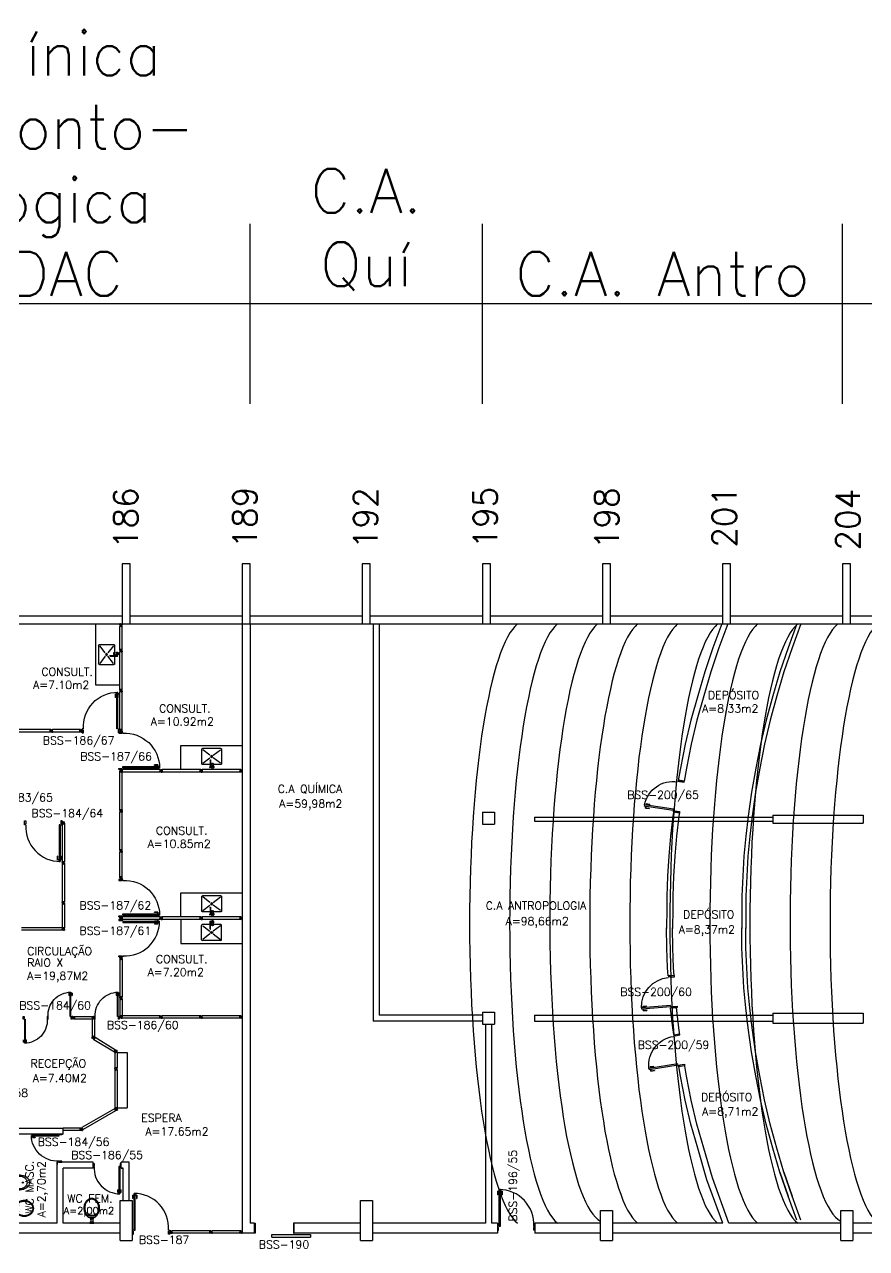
# Model space of a CAD drawing. Extents: x -248 to -11, y 347 to 447.
# Drawn here: x -50.71 to -29.67, y 416.43 to 447.01 of the extents above; entities that cross this region are included whole.
import ezdxf
from ezdxf.enums import TextEntityAlignment as Align

# ---------------------------------------------------------------- set-up
doc = ezdxf.new("R2010")
doc.units = 0
doc.header["$LTSCALE"] = 0.02
doc.header["$MEASUREMENT"] = 0
doc.header["$PDMODE"] = 99
doc.layers.get('0').update_dxf_attribs({"linetype": 'CONTINUOUS'})
doc.layers.get('DEFPOINTS').update_dxf_attribs({"linetype": 'CONTINUOUS'})
for name, color, linetype in [('ALV', 2, 'CONTINUOUS'), ('AREA', 2, 'CONTINUOUS'), ('BANC', 2, 'CONTINUOUS'), ('DIV', 2, 'CONTINUOUS'), ('EQUIP', 1, 'CONTINUOUS'), ('ESQ', 1, 'CONTINUOUS'), ('ESTR', 3, 'CONTINUOUS'), ('LAYOUT-ANF', 1, 'CONTINUOUS'), ('NOPILAR1', 2, 'CONTINUOUS'), ('PORTA', 2, 'CONTINUOUS'), ('TEXTO', 2, 'CONTINUOUS'), ('TEXTO-CENTRO-CUSTO', 2, 'CONTINUOUS'), ('TEXTO-ENDEREÇO', 2, 'CONTINUOUS')]:
    doc.layers.add(name, color=color, linetype=linetype)
doc.styles.add('1', font='romans.shx', dxfattribs={"height": 1.1})
doc.styles.add('NOPILAR', font='simplex.shx', dxfattribs={"height": 0.6})
doc.styles.add('UNB-100', font='simplex.shx', dxfattribs={"height": 0.2})
doc.styles.add('UNB-100-1', font='simplex.shx', dxfattribs={"height": 0.2})
doc.dimstyles.new('1-600', dxfattribs={"dimtxt": 1.1, "dimasz": 2.5, "dimexe": 2, "dimexo": 4, "dimgap": 0.2, "dimtad": 1, "dimdec": 0, "dimzin": 4, "dimdsep": 46, "dimlunit": 6, "dimtxsty": '1', "dimblk1": 'NONE', "dimblk2": 'NONE', "dimsah": 1, "dimcen": 0, "dimclrd": 2, "dimclre": 2, "dimclrt": 2, "dimadec": 0, "dimazin": 0, "dimtfac": 1, "dimtdec": 0, "dimtmove": 2, "dimatfit": 3, "dimldrblk": 'NONE', "dimfxl": 0, "dimtolj": 1, "dimtzin": 0, "dimarcsym": 0})

# ---------------------------------------------------------------- blocks, each defined once
blk = doc.blocks.new('PILAR-SSS')
blk.add_lwpolyline([(0, 0), (0, -1.5), (0.2, -1.5), (0.2, 0)], close=True)
blk = doc.blocks.new('INOXA1-P-SSS')
for p, q in [((0.043, 0.008), (0.043, -0.022)), ((0.062, 0.04), (0.071, 0.04)), ((0.131, 0.048), (0.076, 0.043)), ((0.131, -0.002), (0.076, 0.003)), ((0.12, 0.23), (0.12, 0.047)), ((0.22, 0.25), (0.14, 0.25)), ((0.15, 0.22), (0.287, 0.043)), ((0.5, 0.25), (0.22, 0.25)), ((0.353, 0.043), (0.49, 0.22)), ((0.52, 0.23), (0.52, -0.23)), ((0.22, -0.027), (0.054, -0.027)), ((0.22, -0.037), (0.054, -0.037)), ((0.063, -0.003), (0.063, -0.021)), ((0.12, -0.001), (0.12, -0.027)), ((0.12, -0.037), (0.12, -0.23)), ((0.22, -0.25), (0.14, -0.25)), ((0.15, -0.22), (0.287, -0.043)), ((0.231, -0.027), (0.22, -0.027)), ((0.231, -0.037), (0.22, -0.037)), ((0.5, -0.25), (0.22, -0.25)), ((0.353, -0.043), (0.49, -0.22))]:
    blk.add_line(p, q)
blk.add_lwpolyline([(0.076, 0.003), (0.072, 0.004), (0.069, 0.009), (0.067, 0.015), (0.066, 0.023), (0.067, 0.031), (0.069, 0.037), (0.072, 0.042), (0.076, 0.043)])
blk.add_lwpolyline([(0.131, 0.048), (0.137, 0.046), (0.143, 0.041), (0.147, 0.033), (0.148, 0.023), (0.147, 0.013), (0.143, 0.006), (0.137, 0), (0.131, -0.002), (0.125, 0), (0.119, 0.006), (0.115, 0.013), (0.114, 0.023), (0.115, 0.033), (0.119, 0.041), (0.125, 0.046)], close=True)
for radius in [0.0266, 0.0163]:
    blk.add_circle((0.32, 0), radius)
for centre, radius, start, end in [((0.054, 0.023), 0.0349, 36.1705, 252.2568), ((0.054, 0.023), 0.0189, 62.7367, 235.7375), ((0.073, -0.003), 0.01, 102.8285, 180), ((0.054, 0.023), 0.0349, 285.5373, 323.9987), ((0.14, 0.23), 0.02, 90, 180), ((0.5, 0.23), 0.02, 360, 90), ((0.054, -0.032), 0.0145, 20.161, 339.839), ((0.054, -0.032), 0.005, 90.0037, 269.9963), ((0.14, -0.23), 0.02, 180, 270), ((0.231, -0.032), 0.00738, 222.6559, 137.3441), ((0.231, -0.032), 0.005, 269.9935, 90.0065), ((0.5, -0.23), 0.02, 270, 360)]:
    blk.add_arc(centre, radius, start, end)
blk = doc.blocks.new('DIVMT-SSS')
for p, q in [((-0.03, 0.008), (-0.03, 0.03)), ((-0.006, 0.03), (-0.03, 0.03)), ((-0.03, 0.008), (-0.02, 0.008)), ((-0.02, -0.008), (-0.02, 0.008)), ((-0.006, 0.02), (-0.006, 0.03)), ((0.006, 0.02), (-0.006, 0.02)), ((-0.005, 0), (0.005, 0)), ((0.005, 0), (-0.005, 0)), ((0, 0.005), (0, -0.005)), ((0, -0.005), (0, 0.005)), ((0.006, 0.03), (0.03, 0.03)), ((0.006, 0.02), (0.006, 0.03)), ((0.03, 0.008), (0.02, 0.008)), ((0.02, -0.008), (0.02, 0.008)), ((0.03, 0.008), (0.03, 0.03)), ((-0.03, -0.008), (-0.03, -0.03)), ((-0.03, -0.008), (-0.02, -0.008)), ((-0.03, -0.03), (-0.03, -0.97)), ((-0.03, -0.03), (-0.009, -0.03)), ((0.03, -0.03), (-0.03, -0.03)), ((-0.03, -0.03), (-0.006, -0.03)), ((-0.009, -0.03), (-0.027, -0.03)), ((-0.006, -0.02), (-0.006, -0.03)), ((-0.006, -0.02), (0.006, -0.02)), ((-0.006, -0.02), (-0.006, -0.03)), ((0.006, -0.02), (-0.006, -0.02)), ((0.005, -0.03), (-0.005, -0.03)), ((0.006, -0.02), (0.006, -0.03)), ((0.006, -0.02), (0.006, -0.03)), ((0.03, -0.03), (0.006, -0.03)), ((0.03, -0.008), (0.02, -0.008)), ((0.03, -0.008), (0.03, -0.03)), ((0.03, -0.03), (0.03, -0.97)), ((0.03, -0.97), (-0.03, -0.97)), ((-0.006, -0.98), (-0.006, -0.97)), ((-0.006, -0.98), (0.006, -0.98)), ((0.006, -1.001), (-0.006, -1.001)), ((0.005, -0.97), (-0.005, -0.97)), ((0, -0.994), (0, -1.007)), ((0, -1.02), (0, -1.021)), ((0.006, -0.98), (0.006, -0.97))]:
    blk.add_line(p, q)
blk = doc.blocks.new('PDV2E-SSS')
at = {"layer": 'DIV'}
for p, q in [((0.034, 0.925), (0.034, 0.835)), ((0.034, 0.925), (0.074, 0.925)), ((0.076, 0.05), (0.076, 0.965)), ((0.106, 0.965), (0.076, 0.965)), ((0.106, 0.05), (0.106, 0.965)), ((0.148, 0.925), (0.108, 0.925)), ((0.148, 0.925), (0.148, 0.835)), ((0.044, 0.835), (0.034, 0.835)), ((0.044, 0.915), (0.044, 0.835)), ((0.044, 0.915), (0.074, 0.915)), ((0.138, 0.915), (0.108, 0.915)), ((0.138, 0.915), (0.138, 0.835)), ((0.138, 0.835), (0.148, 0.835)), ((0.031, 0.05), (0.031, -0.05)), ((0.051, 0.05), (0.031, 0.05)), ((0.051, 0.02), (0.051, 0.05)), ((0.051, 0.02), (0.061, 0.02)), ((0.061, -0.05), (0.061, 0.02)), ((0.076, 0.05), (0.106, 0.05)), ((0.95, 0.02), (0.94, 0.02)), ((0.94, -0.05), (0.94, 0.02)), ((0.95, 0.02), (0.95, 0.05)), ((0.95, 0.05), (0.97, 0.05)), ((0.97, 0.05), (0.97, 0.035)), ((0.97, 0.035), (0.97, -0.035)), ((0.031, -0.05), (0.061, -0.05)), ((0.97, -0.05), (0.94, -0.05)), ((0.97, -0.035), (0.97, -0.05))]:
    blk.add_line(p, q, dxfattribs=at)
at = {"layer": 'DIV', "color": 1}
blk.add_arc((0.076, 0.1), 0.865, 356.6786, 90, dxfattribs=at)
blk = doc.blocks.new('MTT-SSS')
for p, q in [((-0.008, 0.03), (-0.03, 0.03)), ((-0.03, 0.03), (-0.03, 0.006)), ((-0.0185, 0.006), (-0.03, 0.006)), ((-0.0185, -0.006), (-0.0185, 0.006)), ((-0.008, 0.03), (-0.008, 0.02)), ((-0.008, 0.02), (0.008, 0.02)), ((-0.0051, 0), (0.0051, 0)), ((0, -0.0051), (0, 0.0051)), ((0.008, 0.03), (0.03, 0.03)), ((0.008, 0.03), (0.008, 0.02)), ((0.0205, -0.006), (0.0205, 0.006)), ((0.0205, 0.006), (0.03, 0.006)), ((0.03, 0.006), (0.03, 0.03)), ((-0.03, -0.03), (-0.03, -0.006)), ((-0.0185, -0.006), (-0.03, -0.006)), ((-0.008, -0.03), (-0.03, -0.03)), ((-0.008, -0.02), (0.008, -0.02)), ((-0.008, -0.03), (-0.008, -0.02)), ((0.008, -0.03), (0.008, -0.02)), ((0.008, -0.03), (0.03, -0.03)), ((0.0205, -0.006), (0.03, -0.006)), ((0.03, -0.006), (0.03, -0.03))]:
    blk.add_line(p, q)
blk = doc.blocks.new('PISOANF-SSS')
for p, q in [((0, 0), (-0.224, -0.6)), ((-0.224, -0.6), (-0.427, -1.2)), ((-0.427, -1.2), (-0.603, -1.8)), ((-0.603, -1.8), (-0.772, -2.4)), ((-0.772, -2.4), (-0.914, -3)), ((-0.914, -3), (-1.032, -3.6)), ((-1.032, -3.6), (-1.14, -4.2)), ((-1.14, -4.2), (-1.223, -4.8)), ((-1.223, -4.8), (-1.28, -5.3)), ((-1.28, -5.3), (-1.324, -5.8)), ((-1.324, -5.8), (-1.355, -6.3)), ((-1.355, -6.3), (-1.374, -6.8)), ((-1.374, -6.8), (-1.374, -7.111)), ((-1.374, -7.111), (-1.38, -7.611)), ((-1.374, -8.093), (-1.38, -7.593)), ((-1.355, -8.593), (-1.374, -8.093)), ((-1.324, -9.093), (-1.355, -8.593)), ((-1.28, -9.593), (-1.324, -9.093)), ((-1.223, -10.093), (-1.28, -9.593)), ((-1.14, -10.693), (-1.223, -10.093)), ((-1.032, -11.293), (-1.14, -10.693)), ((-0.914, -11.893), (-1.032, -11.293)), ((-0.772, -12.493), (-0.914, -11.893)), ((-0.603, -13.093), (-0.772, -12.493)), ((-0.427, -13.693), (-0.603, -13.093))]:
    blk.add_line(p, q)
blk.add_lwpolyline([(-0.224, -14.293), (-0.427, -13.693)], close=True)
blk.add_lwpolyline([(0, -14.893), (-0.224, -14.293)])
blk = doc.blocks.new('*D64')
at = {"color": 2, "linetype": 'ByBlock'}
for p, q in [((-30.269, 437.53), (-30.269, 442.03)), ((-18.269, 440.03), (-30.269, 440.03))]:
    blk.add_line(p, q, dxfattribs=at)
at = {"layer": 'DEFPOINTS', "color": 0, "linetype": 'ByBlock'}
for p in [(-30.269, 440.03), (-30.269, 433.53), (-18.269, 433.53)]:
    blk.add_point(p, dxfattribs=at)
blk = doc.blocks.new('_NONE')
at = {"color": 0, "linetype": 'ByBlock'}
blk.add_circle((0, 0), 0.25, dxfattribs=at)
blk = doc.blocks.new('*D63')
at = {"color": 2, "linetype": 'ByBlock'}
for p, q in [((-39.269, 437.53), (-39.269, 442.03)), ((-30.269, 440.03), (-39.269, 440.03))]:
    blk.add_line(p, q, dxfattribs=at)
at = {"layer": 'DEFPOINTS', "color": 0, "linetype": 'ByBlock'}
for p in [(-39.269, 440.03), (-39.269, 433.53), (-30.269, 433.53)]:
    blk.add_point(p, dxfattribs=at)
at = {"color": 2, "linetype": 'ByBlock', "insert": (-34.769, 440.78), "char_height": 1.1, "attachment_point": 5, "style": '1'}
blk.add_mtext('\\A1;C.A. Antro', dxfattribs=at)
blk = doc.blocks.new('*D61')
at = {"layer": 'DEFPOINTS', "color": 0}
for p in [(-54.269, 440.03), (-54.269, 433.53), (-45.069, 433.53)]:
    blk.add_point(p, dxfattribs=at)
at = {"layer": 'TEXTO-CENTRO-CUSTO', "color": 2, "lineweight": -2}
for p, q in [((-54.269, 437.53), (-54.269, 442.03)), ((-45.069, 440.03), (-54.269, 440.03))]:
    blk.add_line(p, q, dxfattribs=at)
at = {"layer": 'TEXTO-CENTRO-CUSTO', "color": 2, "insert": (-49.669, 443.53), "char_height": 1.1, "attachment_point": 5, "style": '1'}
blk.add_mtext('\\A1;Clínica \\POdonto-\\Plogica\\PDAC', dxfattribs=at)
blk = doc.blocks.new('*D60')
at = {"color": 2, "linetype": 'ByBlock'}
for p, q in [((-45.069, 437.53), (-45.069, 442.03)), ((-39.269, 440.03), (-45.069, 440.03))]:
    blk.add_line(p, q, dxfattribs=at)
at = {"layer": 'DEFPOINTS', "color": 0, "linetype": 'ByBlock'}
for p in [(-45.069, 440.03), (-45.069, 433.53), (-39.269, 433.53)]:
    blk.add_point(p, dxfattribs=at)
at = {"color": 2, "linetype": 'ByBlock', "insert": (-42.169, 441.88), "char_height": 1.1, "attachment_point": 5, "style": '1'}
blk.add_mtext('\\A1;C.A.\\PQuí', dxfattribs=at)
blk = doc.blocks.new('MTT')
for p, q in [((-0.008, 0.03), (-0.03, 0.03)), ((-0.03, 0.03), (-0.03, 0.006)), ((-0.0185, 0.006), (-0.03, 0.006)), ((-0.0185, -0.006), (-0.0185, 0.006)), ((-0.008, 0.03), (-0.008, 0.02)), ((-0.008, 0.02), (0.008, 0.02)), ((-0.0051, 0), (0.0051, 0)), ((0, -0.0051), (0, 0.0051)), ((0.008, 0.03), (0.03, 0.03)), ((0.008, 0.03), (0.008, 0.02)), ((0.0205, -0.006), (0.0205, 0.006)), ((0.0205, 0.006), (0.03, 0.006)), ((0.03, 0.006), (0.03, 0.03)), ((-0.03, -0.03), (-0.03, -0.006)), ((-0.0185, -0.006), (-0.03, -0.006)), ((-0.008, -0.03), (-0.03, -0.03)), ((-0.008, -0.02), (0.008, -0.02)), ((-0.008, -0.03), (-0.008, -0.02)), ((0.008, -0.03), (0.008, -0.02)), ((0.008, -0.03), (0.03, -0.03)), ((0.0205, -0.006), (0.03, -0.006)), ((0.03, -0.006), (0.03, -0.03))]:
    blk.add_line(p, q)
blk = doc.blocks.new('MDIVMT-SSS')
for p, q in [((-0.03, 0.03), (-0.03, 0.006)), ((-0.008, 0.03), (-0.03, 0.03)), ((-0.0185, 0.006), (-0.03, 0.006)), ((-0.0185, -0.006), (-0.0185, 0.006)), ((-0.008, 0.03), (-0.008, 0.02)), ((-0.008, 0.02), (0.008, 0.02)), ((-0.0051, 0), (0.0051, 0)), ((-0.0051, 0), (0.0051, 0)), ((0, -0.0051), (0, 0.0051)), ((0, -0.0051), (0, 0.0051)), ((0.008, 0.03), (0.008, 0.02)), ((0.008, 0.03), (0.03, 0.03)), ((0.0205, 0.006), (0.03, 0.006)), ((0.0205, -0.006), (0.0205, 0.006)), ((0.0205, 0.006), (0.03, 0.006)), ((0.0205, -0.006), (0.0205, 0.006)), ((0.03, 0.03), (0.03, -0.03)), ((0.03, 0.03), (0.47, 0.03)), ((0.03, 0.006), (0.03, 0.03)), ((0.03, 0.009), (0.03, 0.027)), ((0.03, 0.005), (0.03, -0.005)), ((0.47, 0.03), (0.47, -0.03)), ((0.4795, 0.006), (0.47, 0.006)), ((0.47, 0.005), (0.47, -0.005)), ((0.4795, -0.006), (0.4795, 0.006)), ((0.4949, 0), (0.5051, 0)), ((0.5051, 0), (0.4949, 0)), ((0.5, -0.0051), (0.5, 0.0051)), ((-0.0185, -0.006), (-0.03, -0.006)), ((-0.03, -0.03), (-0.03, -0.006)), ((-0.008, -0.03), (-0.03, -0.03)), ((-0.008, -0.03), (-0.008, -0.02)), ((-0.008, -0.02), (0.008, -0.02)), ((0.008, -0.03), (0.008, -0.02)), ((0.008, -0.03), (0.03, -0.03)), ((0.0205, -0.006), (0.03, -0.006)), ((0.0205, -0.006), (0.03, -0.006)), ((0.03, -0.006), (0.03, -0.03)), ((0.03, -0.03), (0.03, -0.009)), ((0.03, -0.009), (0.03, -0.027)), ((0.03, -0.03), (0.47, -0.03)), ((0.4795, -0.006), (0.47, -0.006))]:
    blk.add_line(p, q)
blk = doc.blocks.new('VDC-P-SSS')
for p, q in [((-0.127, 0.192), (0.127, 0.192)), ((-0.109, 0.202), (0.109, 0.202)), ((-0.068, 0.152), (0.068, 0.152)), ((-0.05, 0.152), (-0.03, 0.11)), ((-0.05, 0.015), (-0.05, 0)), ((-0.05, 0), (0.05, 0)), ((0.045, 0.02), (-0.045, 0.02)), ((-0.04, 0.025), (-0.04, 0.02)), ((0.035, 0.03), (-0.035, 0.03)), ((-0.03, 0.152), (-0.03, 0.11)), ((0.03, 0.11), (-0.03, 0.11)), ((0.03, 0.1), (-0.03, 0.1)), ((-0.025, 0.1), (-0.025, 0.03)), ((0.025, 0.1), (0.025, 0.03)), ((0.03, 0.152), (0.03, 0.11)), ((0.05, 0.152), (0.03, 0.11)), ((0.04, 0.025), (0.04, 0.02)), ((0.05, 0.015), (0.05, 0))]:
    blk.add_line(p, q)
for points in [[(0.16, 0.244, 0.050424), (0.18, 0.288, 0.082137), (0.195, 0.381, 0.082137), (0.18, 0.474, 0.090148), (0.138, 0.549, 0.104406), (0.073, 0.601, 0.117345), (0, 0.619, 0.117345), (-0.073, 0.601, 0.104406), (-0.138, 0.549, 0.090148), (-0.18, 0.474, 0.082137), (-0.195, 0.381, 0.082137)], [(-0.195, 0.381, 0.082137), (-0.18, 0.288, 0.050424), (-0.16, 0.244, 0.104406)], [(0.142, 0.254, 0.050424), (0.161, 0.295, 0.082137), (0.175, 0.381, 0.082137), (0.161, 0.468, 0.090148), (0.122, 0.536, 0.104406), (0.064, 0.583, 0.117345), (0, 0.599, 0.117345), (-0.064, 0.583, 0.104406), (-0.122, 0.536, 0.090148), (-0.161, 0.468, 0.082137), (-0.175, 0.381, 0.082137)], [(-0.175, 0.381, 0.082137), (-0.161, 0.295, 0.050424), (-0.142, 0.254, 0.050424)]]:
    blk.add_lwpolyline(points, format="xyb")
for centre in [(-0.083, 0.226), (0.083, 0.226)]:
    blk.add_circle(centre, 0.0101)
for centre, radius, start, end in [((0.08, 0.36), 0.266, 205.6863, 226.7558), ((0.08, 0.36), 0.246, 205.6863, 219.7706), ((-0.068, 0.202), 0.05, 226.7558, 270), ((-0.045, 0.015), 0.005, 90, 180), ((-0.035, 0.025), 0.005, 90, 180), ((-0.03, 0.105), 0.005, 90, 270), ((0.03, 0.105), 0.005, 270, 90), ((0.035, 0.025), 0.005, 0, 90), ((0.045, 0.015), 0.005, 360, 90), ((0.068, 0.202), 0.05, 270, 313.2442), ((-0.08, 0.36), 0.266, 313.2442, 334.3137), ((-0.08, 0.36), 0.246, 320.2294, 334.3137)]:
    blk.add_arc(centre, radius, start, end)
blk = doc.blocks.new('BIDE-P')
for p, q in [((0.126, 0), (-0.126, 0)), ((-0.107, -0.12), (0.107, -0.12))]:
    blk.add_line(p, q)
for points in [[(-0.185, -0.22, 0.062603), (-0.17, -0.34, 0.07577), (-0.131, -0.432, 0.10709), (-0.065, -0.5, 0.148957), (0, -0.52, 0.148957), (0.065, -0.5, 0.10709), (0.131, -0.432, 0.07577), (0.17, -0.34, 0.062603), (0.185, -0.22, 0.062603), (0.17, -0.1, 0.07577), (0.131, -0.008, 0.010526), (0.126, 0, 0.148957)], [(-0.126, 0, 0.010526), (-0.131, -0.008, 0.07577), (-0.17, -0.1, 0.062603), (-0.185, -0.22, 0.062603)], [(-0.107, -0.12, 0.083621), (-0.138, -0.181, 0.075445), (-0.15, -0.26, 0.075445)], [(-0.15, -0.26, 0.075445), (-0.138, -0.339, 0.085783), (-0.106, -0.401, 0.10607), (-0.055, -0.446, 0.126822), (0, -0.46, 0.126822), (0.055, -0.446, 0.10607), (0.106, -0.401, 0.085783), (0.138, -0.339, 0.075445), (0.15, -0.26, 0.075445), (0.138, -0.181, 0.083621), (0.107, -0.12, 0.10607)]]:
    blk.add_lwpolyline(points, format="xyb")
for centre, radius in [((-0.09, -0.08), 0.025), ((0, -0.052), 0.025), ((0.09, -0.08), 0.025), ((-0.003, -0.345), 0.015)]:
    blk.add_circle(centre, radius)
for radius in [0.025, 0.015]:
    blk.add_arc((0, -0.12), radius, 180, 0)
blk = doc.blocks.new('PD80-SSS')
at = {"color": 1}
for p, q in [((-0.777, 0.01), (-0.777, -0.03)), ((-0.777, 0.01), (-0.687, 0.01)), ((-0.687, 0), (-0.687, 0.01)), ((-0.777, -0.105), (-0.777, -0.065)), ((-0.777, -0.105), (-0.687, -0.105)), ((-0.767, 0), (-0.767, -0.03)), ((-0.767, 0), (-0.687, 0)), ((-0.767, -0.095), (-0.767, -0.065)), ((-0.767, -0.095), (-0.687, -0.095)), ((-0.687, -0.095), (-0.687, -0.105))]:
    blk.add_line(p, q, dxfattribs=at)
at = {"color": 2}
for p, q in [((-0.075, 0), (0.075, 0)), ((0.075, -0.03), (0.075, 0)), ((-0.817, -0.065), (-0.817, -0.03)), ((-0.085, -0.03), (-0.817, -0.03)), ((-0.085, -0.065), (-0.817, -0.065)), ((-0.085, -0.03), (-0.085, -0.065)), ((-0.075, 0), (-0.075, -0.02)), ((-0.075, -0.02), (-0.04, -0.02)), ((-0.04, -0.03), (-0.04, -0.02)), ((-0.04, -0.03), (0.075, -0.03)), ((-0.075, -0.781), (-0.04, -0.781)), ((-0.075, -0.801), (-0.075, -0.781)), ((-0.075, -0.801), (0.075, -0.801)), ((-0.075, -0.802), (0.075, -0.802)), ((-0.04, -0.771), (0.075, -0.771)), ((-0.04, -0.771), (-0.04, -0.781)), ((0.075, -0.771), (0.075, -0.801))]:
    blk.add_line(p, q, dxfattribs=at)
at = {"color": 1}
blk.add_arc((-0.085, -0.03), 0.731, 182.6571, 270, dxfattribs=at)

msp = doc.modelspace()

# ---------------------------------------------------------------- linework, layer by layer
at = {"layer": 'ALV'}
for p, q in [((-51.069, 432.23), (-48.269, 432.23)), ((-48.069, 432.23), (-45.269, 432.23)), ((-45.069, 432.23), (-42.269, 432.23)), ((-42.069, 432.23), (-39.269, 432.23)), ((-39.069, 432.23), (-36.269, 432.23)), ((-36.069, 432.23), (-33.269, 432.23)), ((-33.069, 432.23), (-30.269, 432.23)), ((-30.069, 432.23), (-27.269, 432.23)), ((-51.069, 432.03), (-48.269, 432.03)), ((-48.069, 432.03), (-45.269, 432.03)), ((-45.269, 432.03), (-45.269, 416.808)), ((-45.069, 432.03), (-45.069, 417.058)), ((-45.069, 432.03), (-42.269, 432.03)), ((-42.069, 432.03), (-39.269, 432.03)), ((-41.994, 432.03), (-41.994, 422.105)), ((-41.844, 432.03), (-41.844, 422.255)), ((-39.069, 432.03), (-36.269, 432.03)), ((-36.069, 432.03), (-33.269, 432.03)), ((-33.287, 432.03), (-33.511, 431.43)), ((-33.137, 432.03), (-33.361, 431.43)), ((-33.069, 432.03), (-30.269, 432.03)), ((-30.069, 432.03), (-27.269, 432.03)), ((-33.511, 431.43), (-33.714, 430.83)), ((-33.361, 431.43), (-33.564, 430.83)), ((-33.714, 430.83), (-33.89, 430.23)), ((-33.564, 430.83), (-33.74, 430.23)), ((-33.89, 430.23), (-34.059, 429.63)), ((-33.74, 430.23), (-33.909, 429.63)), ((-34.059, 429.63), (-34.201, 429.03)), ((-33.909, 429.63), (-34.051, 429.03)), ((-34.201, 429.03), (-34.319, 428.43)), ((-34.051, 429.03), (-34.169, 428.43)), ((-34.319, 428.43), (-34.375, 428.122)), ((-34.169, 428.43), (-34.228, 428.104)), ((-34.228, 428.104), (-34.376, 428.127)), ((-34.51, 427.23), (-34.567, 426.73)), ((-34.496, 427.329), (-34.51, 427.23)), ((-34.348, 427.312), (-34.497, 427.335)), ((-34.36, 427.23), (-34.417, 426.73)), ((-34.348, 427.312), (-34.36, 427.23)), ((-32.009, 427.255), (-29.759, 427.255)), ((-37.969, 427.205), (-32.009, 427.205)), ((-37.969, 427.205), (-37.969, 427.105)), ((-37.969, 427.105), (-32.009, 427.105)), ((-32.009, 427.055), (-29.759, 427.055)), ((-34.567, 426.73), (-34.611, 426.23)), ((-34.417, 426.73), (-34.461, 426.23)), ((-34.611, 426.23), (-34.642, 425.73)), ((-34.461, 426.23), (-34.492, 425.73)), ((-34.642, 425.73), (-34.661, 425.23)), ((-34.492, 425.73), (-34.511, 425.23)), ((-34.661, 425.23), (-34.661, 424.918)), ((-34.511, 425.23), (-34.511, 424.918)), ((-34.661, 424.918), (-34.667, 424.418)), ((-34.511, 424.918), (-34.517, 424.418)), ((-34.661, 423.936), (-34.667, 424.436)), ((-34.511, 423.936), (-34.517, 424.436)), ((-34.642, 423.436), (-34.661, 423.936)), ((-34.492, 423.436), (-34.511, 423.936)), ((-34.629, 423.235), (-34.642, 423.436)), ((-34.476, 423.248), (-34.629, 423.235)), ((-34.48, 423.247), (-34.492, 423.436)), ((-34.418, 422.448), (-34.567, 422.435)), ((-34.51, 421.936), (-34.567, 422.435)), ((-34.36, 421.936), (-34.418, 422.448)), ((-34.417, 422.436), (-34.418, 422.448)), ((-39.269, 422.105), (-41.994, 422.105)), ((-39.269, 422.255), (-41.844, 422.255)), ((-39.194, 422.03), (-39.194, 417.058)), ((-39.044, 422.03), (-39.044, 417.058)), ((-37.969, 422.255), (-32.009, 422.255)), ((-37.969, 422.255), (-37.969, 422.105)), ((-37.969, 422.105), (-32.009, 422.105)), ((-32.009, 422.305), (-29.759, 422.305)), ((-32.009, 422.055), (-29.759, 422.055)), ((-34.487, 421.769), (-34.51, 421.936)), ((-34.336, 421.762), (-34.36, 421.936)), ((-34.319, 420.736), (-34.363, 420.977)), ((-34.169, 420.736), (-34.222, 421.03)), ((-34.201, 420.136), (-34.319, 420.736)), ((-34.051, 420.136), (-34.169, 420.736)), ((-34.059, 419.536), (-34.201, 420.136)), ((-33.909, 419.536), (-34.051, 420.136)), ((-51.296, 419.437), (-49.741, 419.437)), ((-49.741, 419.287), (-51.095, 419.287)), ((-49.741, 419.287), (-49.741, 419.437)), ((-33.89, 418.936), (-34.059, 419.536)), ((-33.74, 418.936), (-33.909, 419.536)), ((-33.657, 418.142), (-33.89, 418.936)), ((-33.521, 418.19), (-33.74, 418.936)), ((-49.891, 417.058), (-49.891, 418.587)), ((-48.992, 418.587), (-49.891, 418.587)), ((-49.891, 418.577), (-49.891, 418.527)), ((-49.891, 418.527), (-49.891, 418.577)), ((-49.741, 417.058), (-49.741, 418.437)), ((-48.992, 418.437), (-49.741, 418.437)), ((-48.992, 418.437), (-48.992, 418.587)), ((-48.091, 418.587), (-48.292, 418.587)), ((-48.292, 418.437), (-48.292, 418.587)), ((-48.241, 418.437), (-48.292, 418.437)), ((-48.292, 418.437), (-48.241, 418.437)), ((-48.241, 418.437), (-48.292, 418.437)), ((-48.241, 417.627), (-48.241, 418.437)), ((-48.091, 417.627), (-48.091, 418.587)), ((-49.891, 417.058), (-51.095, 417.058)), ((-48.316, 417.058), (-49.741, 417.058)), ((-44.969, 417.058), (-45.069, 417.058)), ((-44.969, 417.058), (-44.969, 416.808)), ((-42.316, 417.058), (-43.969, 417.058)), ((-43.969, 416.808), (-43.969, 417.058)), ((-39.194, 417.058), (-42.016, 417.058)), ((-38.894, 417.058), (-39.044, 417.058)), ((-38.894, 417.058), (-38.894, 416.808)), ((-36.316, 417.058), (-37.955, 417.058)), ((-37.955, 417.058), (-37.955, 416.808)), ((-33.258, 417.058), (-36.016, 417.058)), ((-30.316, 417.058), (-33.108, 417.058)), ((-24.316, 417.058), (-30.016, 417.058)), ((-48.316, 416.808), (-54.016, 416.808)), ((-44.969, 416.808), (-45.269, 416.808)), ((-42.316, 416.808), (-43.969, 416.808)), ((-38.894, 416.808), (-42.016, 416.808)), ((-36.316, 416.808), (-37.955, 416.808)), ((-30.316, 416.808), (-36.016, 416.808)), ((-24.316, 416.808), (-30.016, 416.808))]:
    msp.add_line(p, q, dxfattribs=at)
for points in [[(-33.258, 417.058), (-33.657, 418.142)], [(-33.108, 417.058), (-33.521, 418.19)]]:
    msp.add_lwpolyline(points, dxfattribs=at)
at = {"layer": 'BANC'}
for points in [[(-48.328, 430.5), (-48.928, 430.5), (-48.928, 432.03)], [(-46.799, 428.39), (-46.799, 428.99), (-45.269, 428.99)], [(-46.799, 424.71), (-46.799, 425.31), (-45.269, 425.31)], [(-46.799, 424.65), (-46.799, 424.05), (-45.269, 424.05)]]:
    msp.add_lwpolyline(points, dxfattribs=at)
at = {"layer": 'DIV'}
for p, q in [((-48.329, 431.39), (-48.329, 431.969)), ((-48.269, 431.969), (-48.329, 431.969)), ((-48.269, 431.969), (-48.329, 431.969)), ((-48.269, 431.39), (-48.269, 431.969)), ((-48.329, 431.39), (-48.305, 431.39)), ((-48.329, 431.368), (-48.329, 431.39)), ((-48.269, 431.39), (-48.329, 431.39)), ((-48.329, 431.39), (-48.308, 431.39)), ((-48.329, 431.368), (-48.319, 431.368)), ((-48.329, 431.352), (-48.319, 431.352)), ((-48.329, 431.352), (-48.329, 431.33)), ((-48.305, 431.33), (-48.329, 431.33)), ((-48.308, 431.39), (-48.326, 431.39)), ((-48.319, 431.368), (-48.319, 431.352)), ((-48.305, 431.38), (-48.305, 431.39)), ((-48.305, 431.38), (-48.305, 431.39)), ((-48.293, 431.38), (-48.305, 431.38)), ((-48.305, 431.38), (-48.293, 431.38)), ((-48.293, 431.339), (-48.305, 431.339)), ((-48.305, 431.339), (-48.305, 431.33)), ((-48.294, 431.39), (-48.304, 431.39)), ((-48.294, 431.36), (-48.304, 431.36)), ((-48.304, 431.36), (-48.294, 431.36)), ((-48.299, 431.365), (-48.299, 431.354)), ((-48.299, 431.354), (-48.299, 431.365)), ((-48.293, 431.38), (-48.293, 431.39)), ((-48.269, 431.39), (-48.293, 431.39)), ((-48.293, 431.38), (-48.293, 431.39)), ((-48.293, 431.339), (-48.293, 431.33)), ((-48.293, 431.33), (-48.269, 431.33)), ((-48.279, 431.368), (-48.279, 431.352)), ((-48.269, 431.368), (-48.279, 431.368)), ((-48.269, 431.352), (-48.279, 431.352)), ((-48.269, 431.368), (-48.269, 431.39)), ((-48.269, 431.352), (-48.269, 431.33)), ((-50.058, 429.36), (-50.059, 429.36)), ((-50.032, 429.36), (-50.046, 429.36)), ((-50.039, 429.353), (-50.039, 429.366)), ((-50.018, 429.366), (-50.009, 429.366)), ((-50.018, 429.366), (-50.018, 429.354)), ((-50.018, 429.354), (-50.009, 429.354)), ((-49.328, 429.39), (-50.009, 429.39)), ((-50.009, 429.33), (-50.009, 429.39)), ((-50.009, 429.355), (-50.009, 429.365)), ((-49.328, 429.39), (-49.328, 429.366)), ((-49.306, 429.39), (-49.328, 429.39)), ((-49.328, 429.33), (-49.328, 429.39)), ((-49.328, 429.39), (-49.328, 429.369)), ((-49.328, 429.369), (-49.328, 429.387)), ((-49.319, 429.366), (-49.328, 429.366)), ((-49.319, 429.366), (-49.328, 429.366)), ((-49.328, 429.355), (-49.328, 429.365)), ((-49.319, 429.354), (-49.328, 429.354)), ((-49.328, 429.33), (-49.328, 429.354)), ((-49.319, 429.354), (-49.328, 429.354)), ((-49.319, 429.354), (-49.319, 429.366)), ((-49.319, 429.366), (-49.319, 429.354)), ((-49.306, 429.39), (-49.306, 429.38)), ((-49.306, 429.38), (-49.29, 429.38)), ((-49.304, 429.36), (-49.293, 429.36)), ((-49.293, 429.36), (-49.304, 429.36)), ((-49.298, 429.354), (-49.298, 429.365)), ((-49.298, 429.365), (-49.298, 429.354)), ((-49.29, 429.39), (-49.29, 429.38)), ((-49.29, 429.39), (-49.268, 429.39)), ((-49.278, 429.354), (-49.278, 429.366)), ((-49.278, 429.366), (-49.268, 429.366)), ((-49.278, 429.354), (-49.268, 429.354)), ((-49.268, 429.366), (-49.268, 429.39)), ((-49.268, 429.354), (-49.268, 429.33)), ((-49.328, 429.33), (-50.009, 429.33)), ((-49.306, 429.33), (-49.328, 429.33)), ((-49.306, 429.34), (-49.29, 429.34)), ((-49.306, 429.33), (-49.306, 429.34)), ((-49.29, 429.33), (-49.29, 429.34)), ((-49.29, 429.33), (-49.268, 429.33)), ((-48.329, 425.71), (-48.329, 426.33)), ((-48.269, 426.33), (-48.329, 426.33)), ((-48.293, 426.36), (-48.305, 426.36)), ((-48.305, 426.339), (-48.305, 426.33)), ((-48.305, 426.339), (-48.293, 426.339)), ((-48.294, 426.33), (-48.304, 426.33)), ((-48.299, 426.379), (-48.299, 426.38)), ((-48.299, 426.353), (-48.299, 426.367)), ((-48.293, 426.339), (-48.293, 426.33)), ((-48.269, 425.71), (-48.269, 426.33)), ((-48.329, 425.71), (-48.305, 425.71)), ((-48.329, 425.688), (-48.329, 425.71)), ((-48.269, 425.71), (-48.329, 425.71)), ((-48.329, 425.71), (-48.308, 425.71)), ((-48.329, 425.688), (-48.319, 425.688)), ((-48.308, 425.71), (-48.326, 425.71)), ((-48.319, 425.688), (-48.319, 425.672)), ((-48.305, 425.7), (-48.305, 425.71)), ((-48.305, 425.7), (-48.305, 425.71)), ((-48.293, 425.7), (-48.305, 425.7)), ((-48.305, 425.7), (-48.293, 425.7)), ((-48.294, 425.71), (-48.304, 425.71)), ((-48.299, 425.685), (-48.299, 425.674)), ((-48.299, 425.674), (-48.299, 425.685)), ((-48.293, 425.7), (-48.293, 425.71)), ((-48.269, 425.71), (-48.293, 425.71)), ((-48.293, 425.7), (-48.293, 425.71)), ((-48.279, 425.688), (-48.279, 425.672)), ((-48.269, 425.688), (-48.279, 425.688)), ((-48.269, 425.688), (-48.269, 425.71)), ((-48.329, 425.672), (-48.319, 425.672)), ((-48.329, 425.672), (-48.329, 425.65)), ((-48.305, 425.65), (-48.329, 425.65)), ((-48.293, 425.659), (-48.305, 425.659)), ((-48.305, 425.659), (-48.305, 425.65)), ((-48.294, 425.68), (-48.304, 425.68)), ((-48.304, 425.68), (-48.294, 425.68)), ((-48.293, 425.659), (-48.293, 425.65)), ((-48.293, 425.65), (-48.269, 425.65)), ((-48.269, 425.672), (-48.279, 425.672)), ((-48.269, 425.672), (-48.269, 425.65)), ((-49.745, 425.09), (-49.769, 425.09)), ((-49.769, 425.068), (-49.769, 425.09)), ((-49.745, 425.08), (-49.745, 425.09)), ((-49.733, 425.08), (-49.745, 425.08)), ((-49.733, 425.08), (-49.733, 425.09)), ((-49.733, 425.09), (-49.709, 425.09)), ((-49.709, 425.068), (-49.709, 425.09)), ((-49.769, 425.068), (-49.759, 425.068)), ((-49.769, 425.052), (-49.759, 425.052)), ((-49.769, 425.052), (-49.769, 425.03)), ((-49.769, 425.03), (-49.769, 424.44)), ((-49.769, 425.03), (-49.745, 425.03)), ((-49.709, 425.03), (-49.769, 425.03)), ((-49.769, 425.03), (-49.748, 425.03)), ((-49.748, 425.03), (-49.766, 425.03)), ((-49.759, 425.052), (-49.759, 425.068)), ((-49.733, 425.039), (-49.745, 425.039)), ((-49.745, 425.039), (-49.745, 425.03)), ((-49.745, 425.039), (-49.733, 425.039)), ((-49.745, 425.039), (-49.745, 425.03)), ((-49.734, 425.06), (-49.744, 425.06)), ((-49.744, 425.06), (-49.734, 425.06)), ((-49.734, 425.03), (-49.744, 425.03)), ((-49.739, 425.054), (-49.739, 425.065)), ((-49.739, 425.065), (-49.739, 425.054)), ((-49.733, 425.039), (-49.733, 425.03)), ((-49.733, 425.039), (-49.733, 425.03)), ((-49.709, 425.03), (-49.733, 425.03)), ((-49.719, 425.052), (-49.719, 425.068)), ((-49.709, 425.068), (-49.719, 425.068)), ((-49.709, 425.052), (-49.719, 425.052)), ((-49.709, 425.052), (-49.709, 425.03)), ((-49.709, 425.03), (-49.709, 424.44)), ((-49.769, 424.44), (-50.784, 424.44)), ((-49.769, 424.38), (-50.784, 424.38)), ((-49.709, 424.44), (-49.769, 424.44)), ((-49.769, 424.44), (-49.769, 424.38)), ((-49.747, 424.44), (-49.769, 424.44)), ((-49.769, 424.44), (-49.769, 424.416)), ((-49.76, 424.416), (-49.769, 424.416)), ((-49.76, 424.416), (-49.769, 424.416)), ((-49.769, 424.415), (-49.769, 424.405)), ((-49.76, 424.404), (-49.769, 424.404)), ((-49.769, 424.38), (-49.769, 424.404)), ((-49.76, 424.404), (-49.769, 424.404)), ((-49.769, 424.38), (-49.769, 424.401)), ((-49.769, 424.401), (-49.769, 424.383)), ((-49.747, 424.38), (-49.769, 424.38)), ((-49.76, 424.404), (-49.76, 424.416)), ((-49.76, 424.416), (-49.76, 424.404)), ((-49.747, 424.44), (-49.747, 424.43)), ((-49.747, 424.43), (-49.731, 424.43)), ((-49.747, 424.39), (-49.731, 424.39)), ((-49.747, 424.38), (-49.747, 424.39)), ((-49.745, 424.43), (-49.745, 424.44)), ((-49.745, 424.43), (-49.733, 424.43)), ((-49.733, 424.409), (-49.745, 424.409)), ((-49.734, 424.44), (-49.744, 424.44)), ((-49.734, 424.41), (-49.744, 424.41)), ((-49.744, 424.41), (-49.734, 424.41)), ((-49.739, 424.416), (-49.739, 424.402)), ((-49.739, 424.404), (-49.739, 424.415)), ((-49.739, 424.415), (-49.739, 424.404)), ((-49.739, 424.39), (-49.739, 424.389)), ((-49.733, 424.43), (-49.733, 424.44)), ((-49.731, 424.44), (-49.709, 424.44)), ((-49.731, 424.44), (-49.731, 424.43)), ((-49.731, 424.38), (-49.731, 424.39)), ((-49.731, 424.38), (-49.709, 424.38)), ((-49.719, 424.416), (-49.709, 424.416)), ((-49.719, 424.416), (-49.719, 424.404)), ((-49.719, 424.404), (-49.709, 424.404)), ((-49.709, 424.416), (-49.709, 424.44)), ((-49.709, 424.404), (-49.709, 424.38)), ((-48.305, 422.71), (-48.329, 422.71)), ((-48.329, 422.688), (-48.329, 422.71)), ((-48.329, 422.688), (-48.319, 422.688)), ((-48.329, 422.672), (-48.319, 422.672)), ((-48.329, 422.672), (-48.329, 422.65)), ((-48.329, 422.65), (-48.329, 422.24)), ((-48.329, 422.65), (-48.305, 422.65)), ((-48.269, 422.65), (-48.329, 422.65)), ((-48.329, 422.65), (-48.308, 422.65)), ((-48.308, 422.65), (-48.326, 422.65)), ((-48.319, 422.672), (-48.319, 422.688)), ((-48.305, 422.7), (-48.305, 422.71)), ((-48.293, 422.7), (-48.305, 422.7)), ((-48.293, 422.659), (-48.305, 422.659)), ((-48.305, 422.659), (-48.305, 422.65)), ((-48.305, 422.659), (-48.293, 422.659)), ((-48.305, 422.659), (-48.305, 422.65)), ((-48.294, 422.68), (-48.304, 422.68)), ((-48.304, 422.68), (-48.294, 422.68)), ((-48.294, 422.65), (-48.304, 422.65)), ((-48.299, 422.674), (-48.299, 422.685)), ((-48.299, 422.685), (-48.299, 422.674)), ((-48.293, 422.7), (-48.293, 422.71)), ((-48.293, 422.71), (-48.269, 422.71)), ((-48.293, 422.659), (-48.293, 422.65)), ((-48.293, 422.659), (-48.293, 422.65)), ((-48.269, 422.65), (-48.293, 422.65)), ((-48.279, 422.672), (-48.279, 422.688)), ((-48.269, 422.688), (-48.279, 422.688)), ((-48.269, 422.672), (-48.279, 422.672)), ((-48.269, 422.688), (-48.269, 422.71)), ((-48.269, 422.672), (-48.269, 422.65)), ((-48.269, 422.65), (-48.269, 422.24)), ((-48.269, 422.24), (-48.329, 422.24)), ((-48.994, 421.734), (-49.007, 421.713)), ((-48.997, 421.707), (-49.007, 421.713)), ((-48.975, 421.722), (-48.994, 421.734)), ((-48.975, 421.722), (-48.981, 421.714)), ((-48.981, 421.714), (-48.967, 421.706)), ((-48.962, 421.714), (-48.967, 421.706)), ((-48.962, 421.714), (-48.943, 421.703)), ((-49.025, 421.682), (-49.013, 421.703)), ((-49.006, 421.671), (-49.025, 421.682)), ((-49.003, 421.697), (-49.013, 421.703)), ((-49.006, 421.671), (-49.001, 421.68)), ((-49.003, 421.697), (-48.997, 421.707)), ((-49.001, 421.68), (-48.988, 421.671)), ((-48.993, 421.663), (-48.988, 421.671)), ((-48.993, 421.663), (-48.974, 421.651)), ((-48.988, 421.695), (-48.98, 421.69)), ((-48.988, 421.695), (-48.98, 421.69)), ((-48.987, 421.688), (-48.981, 421.697)), ((-48.987, 421.688), (-48.981, 421.697)), ((-48.943, 421.703), (-48.974, 421.651)), ((-48.962, 421.672), (-48.974, 421.651)), ((-48.974, 421.651), (-48.963, 421.669)), ((-48.974, 421.651), (-48.462, 421.339)), ((-48.963, 421.669), (-48.972, 421.654)), ((-48.97, 421.677), (-48.963, 421.687)), ((-48.97, 421.677), (-48.963, 421.687)), ((-48.97, 421.677), (-48.962, 421.672)), ((-48.97, 421.677), (-48.962, 421.672)), ((-48.963, 421.687), (-48.955, 421.682)), ((-48.963, 421.687), (-48.955, 421.682)), ((-48.956, 421.681), (-48.961, 421.673)), ((-48.955, 421.682), (-48.943, 421.703)), ((-48.954, 421.685), (-48.944, 421.7)), ((-48.943, 421.703), (-48.431, 421.391)), ((-48.431, 421.391), (-48.462, 421.339)), ((-48.426, 421.38), (-48.45, 421.38)), ((-48.45, 421.358), (-48.45, 421.38)), ((-48.45, 421.358), (-48.44, 421.358)), ((-48.45, 421.342), (-48.44, 421.342)), ((-48.45, 421.342), (-48.45, 421.32)), ((-48.45, 421.32), (-48.426, 421.32)), ((-48.39, 421.32), (-48.45, 421.32)), ((-48.45, 421.32), (-48.429, 421.32)), ((-48.45, 421.32), (-48.45, 420.939)), ((-48.444, 421.369), (-48.449, 421.361)), ((-48.441, 421.355), (-48.449, 421.36)), ((-48.429, 421.32), (-48.447, 421.32)), ((-48.435, 421.365), (-48.443, 421.37)), ((-48.441, 421.355), (-48.435, 421.365)), ((-48.44, 421.342), (-48.44, 421.358)), ((-48.426, 421.37), (-48.426, 421.38)), ((-48.414, 421.37), (-48.426, 421.37)), ((-48.415, 421.35), (-48.426, 421.35)), ((-48.426, 421.35), (-48.415, 421.35)), ((-48.414, 421.329), (-48.426, 421.329)), ((-48.426, 421.329), (-48.426, 421.32)), ((-48.426, 421.329), (-48.414, 421.329)), ((-48.426, 421.329), (-48.426, 421.32)), ((-48.425, 421.352), (-48.416, 421.347)), ((-48.416, 421.347), (-48.425, 421.352)), ((-48.415, 421.32), (-48.425, 421.32)), ((-48.423, 421.345), (-48.418, 421.354)), ((-48.42, 421.344), (-48.42, 421.355)), ((-48.42, 421.355), (-48.42, 421.344)), ((-48.414, 421.37), (-48.414, 421.38)), ((-48.414, 421.38), (-48.39, 421.38)), ((-48.414, 421.329), (-48.414, 421.32)), ((-48.414, 421.329), (-48.414, 421.32)), ((-48.39, 421.32), (-48.414, 421.32)), ((-48.4, 421.342), (-48.4, 421.358)), ((-48.39, 421.358), (-48.4, 421.358)), ((-48.39, 421.342), (-48.4, 421.342)), ((-48.39, 421.358), (-48.39, 421.38)), ((-48.39, 421.342), (-48.39, 421.32)), ((-48.39, 421.32), (-48.14, 421.32)), ((-48.39, 421.32), (-48.39, 420.939)), ((-48.14, 421.32), (-48.14, 419.938)), ((-48.39, 420.939), (-48.45, 420.939)), ((-48.414, 420.908), (-48.427, 420.908)), ((-48.426, 420.929), (-48.426, 420.939)), ((-48.426, 420.929), (-48.414, 420.929)), ((-48.415, 420.939), (-48.425, 420.939)), ((-48.42, 420.915), (-48.42, 420.901)), ((-48.42, 420.889), (-48.42, 420.888)), ((-48.414, 420.929), (-48.414, 420.939)), ((-48.39, 419.938), (-48.14, 419.938)), ((-49.316, 419.437), (-49.741, 419.437)), ((-49.316, 419.377), (-49.741, 419.377)), ((-49.316, 419.437), (-49.316, 419.413)), ((-49.294, 419.437), (-49.316, 419.437)), ((-49.316, 419.377), (-49.316, 419.437)), ((-49.316, 419.437), (-49.316, 419.416)), ((-49.316, 419.416), (-49.316, 419.434)), ((-49.307, 419.413), (-49.316, 419.413)), ((-49.307, 419.413), (-49.316, 419.413)), ((-49.316, 419.402), (-49.316, 419.412)), ((-49.307, 419.401), (-49.316, 419.401)), ((-49.316, 419.377), (-49.316, 419.401)), ((-49.307, 419.401), (-49.316, 419.401)), ((-49.294, 419.377), (-49.316, 419.377)), ((-49.307, 419.401), (-49.307, 419.413)), ((-49.307, 419.413), (-49.307, 419.401)), ((-49.294, 419.437), (-49.294, 419.427)), ((-49.294, 419.427), (-49.278, 419.427)), ((-49.294, 419.387), (-49.278, 419.387)), ((-49.294, 419.377), (-49.294, 419.387)), ((-49.292, 419.407), (-49.281, 419.407)), ((-49.281, 419.407), (-49.292, 419.407)), ((-49.286, 419.402), (-49.286, 419.413)), ((-49.286, 419.413), (-49.286, 419.402)), ((-49.278, 419.437), (-49.278, 419.427)), ((-49.278, 419.437), (-49.256, 419.437)), ((-49.278, 419.377), (-49.278, 419.387)), ((-49.278, 419.377), (-49.256, 419.377)), ((-49.266, 419.401), (-49.266, 419.413)), ((-49.266, 419.413), (-49.256, 419.413)), ((-49.266, 419.401), (-49.256, 419.401)), ((-49.256, 419.413), (-49.256, 419.437)), ((-49.256, 419.401), (-49.256, 419.377)), ((-46.067, 416.838), (-46.068, 416.838)), ((-46.041, 416.838), (-46.055, 416.838)), ((-46.048, 416.832), (-46.048, 416.845)), ((-46.027, 416.844), (-46.017, 416.844)), ((-46.027, 416.844), (-46.027, 416.832)), ((-46.027, 416.832), (-46.017, 416.832)), ((-45.329, 416.868), (-46.017, 416.868)), ((-46.017, 416.808), (-46.017, 416.868)), ((-46.017, 416.833), (-46.017, 416.843)), ((-45.329, 416.868), (-45.329, 416.808)), ((-45.329, 416.808), (-46.017, 416.808))]:
    msp.add_line(p, q, dxfattribs=at)
at = {"layer": 'ESTR'}
for p, q in [((-39.269, 427.33), (-39.269, 427.03)), ((-39.269, 427.33), (-38.969, 427.33)), ((-38.969, 427.33), (-38.969, 427.03)), ((-32.009, 427.255), (-32.009, 427.055)), ((-29.759, 427.255), (-29.759, 427.055)), ((-39.269, 427.03), (-38.969, 427.03)), ((-39.269, 422.33), (-38.969, 422.33)), ((-39.269, 422.33), (-39.269, 422.03)), ((-38.969, 422.33), (-38.969, 422.03)), ((-39.269, 422.03), (-38.969, 422.03)), ((-32.009, 422.305), (-32.009, 422.055)), ((-29.759, 422.305), (-29.759, 422.055)), ((-48.316, 416.627), (-48.316, 417.627)), ((-48.316, 417.627), (-48.016, 417.627)), ((-48.016, 417.627), (-48.016, 416.627)), ((-42.316, 416.627), (-42.316, 417.627)), ((-42.316, 417.627), (-42.016, 417.627)), ((-42.016, 417.627), (-42.016, 416.627)), ((-36.316, 416.627), (-36.316, 417.377)), ((-36.316, 417.377), (-36.017, 417.377)), ((-36.016, 417.377), (-36.016, 416.627)), ((-30.316, 417.377), (-30.016, 417.377)), ((-30.316, 416.627), (-30.316, 417.377)), ((-30.016, 417.377), (-30.016, 416.627)), ((-48.316, 416.627), (-48.017, 416.627)), ((-42.316, 416.627), (-42.017, 416.627)), ((-36.316, 416.627), (-36.017, 416.627)), ((-30.316, 416.627), (-30.017, 416.627))]:
    msp.add_line(p, q, dxfattribs=at)
at = {"layer": 'LAYOUT-ANF'}
for centre, major_axis, ratio, start_param, end_param in [((-38.182, 424.544), (0, 7.57), 0.185776, 6.4328, 9.275167), ((-37.182, 424.544), (0, 7.57), 0.185685, 6.4328, 9.275167), ((-36.182, 424.596), (0, 7.518), 0.186428, 6.433318, 9.329012), ((-35.182, 424.544), (0, 7.57), 0.185519, 6.4328, 9.275167), ((-34.182, 424.544), (0, 7.57), 0.185444, 6.4328, 9.275167), ((-33.182, 424.544), (0, 7.57), 0.185374, 6.4328, 9.275167), ((-32.182, 424.544), (0, 7.57), 0.185309, 6.4328, 9.275167), ((-31.182, 424.544), (0, 7.57), 0.18525, 6.432799, 9.275167), ((-30.182, 424.596), (0, 7.518), 0.186241, 6.433317, 9.328915), ((-29.182, 424.544), (0, 7.57), 0.185146, 6.432799, 9.275166)]:
    msp.add_ellipse(centre, major_axis=major_axis, ratio=ratio, start_param=start_param, end_param=end_param, dxfattribs=at)
at = {"layer": 'PORTA'}
for p, q in [((-44.969, 417.058), (-44.949, 417.058)), ((-44.949, 417.058), (-44.949, 416.808)), ((-43.989, 417.058), (-43.989, 416.808)), ((-43.969, 417.058), (-43.989, 417.058)), ((-44.949, 416.808), (-44.969, 416.808)), ((-44.527, 416.71), (-44.527, 416.775)), ((-44.527, 416.775), (-43.567, 416.775)), ((-44.527, 416.71), (-43.567, 416.71)), ((-43.989, 416.808), (-43.969, 416.808)), ((-43.567, 416.775), (-43.567, 416.71))]:
    msp.add_line(p, q, dxfattribs=at)

# ---------------------------------------------------------------- block references
at = {"layer": 'DIV', "xscale": -1}
for name, p in [('MTT-SSS', (-48.299, 432)), ('PDV2E-SSS', (-48.298, 429.36)), ('MTT-SSS', (-48.299, 427.36)), ('MTT-SSS', (-48.299, 424.68))]:
    msp.add_blockref(name, p, dxfattribs=at)
for name, p, rotation in [('DIVMT-SSS', (-48.299, 430.36), 180.0000000235031), ('DIVMT-SSS', (-48.299, 429.36), 180.0000000235031), ('PDV2E-SSS', (-48.299, 428.359), 270.0000000235032), ('DIVMT-SSS', (-48.299, 427.36), 180.0000000235031), ('DIVMT-SSS', (-47.299, 428.36), 270), ('DIVMT-SSS', (-46.299, 428.36), 270), ('DIVMT-SSS', (-45.299, 428.36), 270), ('DIVMT-SSS', (-48.299, 426.36), 180.0000000235031), ('PDV2E-SSS', (-48.299, 424.679), 270.0000000235032), ('DIVMT-SSS', (-47.299, 424.68), 270), ('DIVMT-SSS', (-46.299, 424.68), 270), ('DIVMT-SSS', (-45.299, 424.68), 270)]:
    msp.add_blockref(name, p, dxfattribs=dict(at, rotation=rotation))
at = {"layer": 'DIV'}
for name, p, rotation in [('DIVMT-SSS', (-50.039, 429.36), 269.9999999294906), ('PDV2E-SSS', (-49.738, 427.06), 180), ('DIVMT-SSS', (-49.739, 427.06), 359.9999999529938), ('DIVMT-SSS', (-49.739, 426.06), 359.9999999529938), ('PDV2E-SSS', (-48.299, 424.68), 269.9999999764969), ('DIVMT-SSS', (-48.299, 423.68), 359.9999999764968), ('MDIVMT-SSS', (-49.489, 422.193), 359.9999999529938), ('MDIVMT-SSS', (-48.989, 422.193), 269.9999999764969), ('MTT-SSS', (-48.299, 422.21), 180), ('DIVMT-SSS', (-47.299, 422.21), 270), ('DIVMT-SSS', (-46.299, 422.21), 270), ('DIVMT-SSS', (-45.299, 422.21), 270), ('DIVMT-SSS', (-48.42, 420.908), 359.9999999764968), ('DIVMT-SSS', (-48.42, 419.907), 299.9999999529938), ('PDV2E-SSS', (-48.047, 416.838), 359.9999999529938), ('PDV2E-SSS', (-38.925, 416.933), 2.350312865189261e-08), ('DIVMT-SSS', (-46.047, 416.838), 270)]:
    msp.add_blockref(name, p, dxfattribs=dict(at, rotation=rotation))
for name, p in [('MTT', (-48.299, 428.36)), ('MTT-SSS', (-47.048, 416.838)), ('MTT-SSS', (-45.299, 416.838))]:
    msp.add_blockref(name, p, dxfattribs=at)
for p, xscale, yscale, zscale, rotation in [((-49.499, 422.193), -0.6598698036419164, 0.6598698036419164, 0.6598698036419164, 4.700623890130373e-08), ((-48.319, 422.193), -0.6598698036419164, 0.6598698036419164, 0.6598698036419164, 4.700623890130373e-08), ((-50.759, 422.193), -0.6598698036419164, 0.6598698036419164, 0.6598698036419164, 180.0000000470062), ((-49.816, 419.31), -0.7452593956939445, 0.7452593956939445, 0.7452593956939445, 90.00000007050937), ((-48.269, 418.512), 0.7452593956939445, 0.7452593956939445, 0.7452593956939445, 179.9999999529937)]:
    msp.add_blockref('PDV2E-SSS', p, dxfattribs=dict(at, xscale=xscale, yscale=yscale, zscale=zscale, rotation=rotation))
at = {"layer": 'EQUIP', "xscale": -1}
for p, rotation in [((-48.338, 431.265), 4.700623890130373e-08), ((-46.034, 428.399), 270.0000000705094), ((-46.034, 424.719), 270.0000000705094)]:
    msp.add_blockref('INOXA1-P-SSS', p, dxfattribs=dict(at, rotation=rotation))
at = {"layer": 'EQUIP'}
for name, p, rotation in [('INOXA1-P-SSS', (-46.034, 424.64), 269.9999999294906), ('BIDE-P', (-51.095, 418.076), 89.99999997649687), ('VDC-P-SSS', (-51.095, 417.429), 269.9999999294906), ('VDC-P-SSS', (-49.029, 417.058), 359.9999999529938)]:
    msp.add_blockref(name, p, dxfattribs=dict(at, rotation=rotation))
at = {"layer": 'ESQ', "xscale": -1}
for p, rotation in [((-34.422, 427.323), 171.295926734381), ((-34.477, 422.443), 184.7527648245186), ((-34.291, 420.988), 188.9212067937849)]:
    msp.add_blockref('PD80-SSS', p, dxfattribs=dict(at, rotation=rotation))
at = {"layer": 'ESTR'}
for name, p in [('PILAR-SSS', (-48.269, 433.53)), ('PILAR-SSS', (-45.269, 433.53)), ('PILAR-SSS', (-42.269, 433.53)), ('PILAR-SSS', (-39.269, 433.53)), ('PILAR-SSS', (-36.269, 433.53)), ('PILAR-SSS', (-33.269, 433.53)), ('PILAR-SSS', (-30.269, 433.53)), ('PISOANF-SSS', (-31.409, 432.03)), ('PISOANF-SSS', (-31.309, 432.03))]:
    msp.add_blockref(name, p, dxfattribs=at)

# ---------------------------------------------------------------- texts
at = {"layer": 'AREA', "style": 'UNB-100'}
for s, p in [('A=7.10m2', (-50.496, 430.408)), ('A=8,33m2', (-33.779, 429.815)), ('A=10.92m2', (-47.555, 429.492)), ('A=59,98m2', (-44.345, 427.441)), ('A=10.85m2', (-47.633, 426.438)), ('A=98,66m2', (-38.688, 424.504)), ('A=8,37m2', (-34.364, 424.295)), ('A=7.20m2', (-47.633, 423.23)), ('A=8,71m2', (-33.779, 419.753))]:
    msp.add_text(s, height=0.2, dxfattribs=at).set_placement(p)
for s, height, rotation, p in [('A=17.65m2', 0.2, 360, (-47.688, 419.252)), ('A=2,70m2', 0.2, 90, (-50.187, 417.205)), ('A=2,00m2', 0.18, 360, (-49.732, 417.282))]:
    msp.add_text(s, height=height, rotation=rotation, dxfattribs=at).set_placement(p)
at = {"layer": 'NOPILAR1', "style": 'NOPILAR'}
for s, p in [('186', (-47.88, 433.902)), ('189', (-44.901, 433.916)), ('192', (-41.888, 433.9)), ('195', (-38.896, 433.918)), ('198', (-35.861, 433.898)), ('201', (-32.924, 433.934)), ('204', (-29.837, 433.864))]:
    msp.add_text(s, height=0.6, rotation=90, dxfattribs=at).set_placement(p)
at = {"layer": 'TEXTO', "style": 'UNB-100'}
for s, p in [('CONSULT.', (-50.287, 430.735)), ('DEPÓSITO', (-33.633, 430.152)), ('CONSULT.', (-47.346, 429.819)), ('C.A QUÍMICA', (-44.382, 427.809)), ('CONSULT.', (-47.424, 426.765)), ('C.A ANTROPOLOGIA', (-39.185, 424.892)), ('DEPÓSITO', (-34.253, 424.672)), ('CONSULT.', (-47.424, 423.557)), ('DEPÓSITO', (-33.805, 420.109))]:
    msp.add_text(s, height=0.2, dxfattribs=at).set_placement(p)
for s, rotation, p in [('CIRCULAÇÃO', 360, (-50.641, 423.757)), ('RAIO X', 360, (-50.641, 423.468)), ('A=19,87M2', 360, (-50.641, 423.139)), ('RECEPÇÃO', 360, (-50.557, 420.95)), ('A=7.40M2', 360, (-50.504, 420.586)), (' ESPERA', 360, (-47.93, 419.589)), ('WC MASC.', 90, (-50.483, 417.298)), ('WC FEM.', 360, (-49.639, 417.578))]:
    msp.add_text(s, height=0.2, rotation=rotation, dxfattribs=at).set_placement(p)
at = {"layer": 'TEXTO-ENDEREÇO', "style": 'UNB-100-1'}
for s, p in [('BSS-186/67', (-49.356, 429.021)), ('BSS-187/66', (-48.421, 428.621)), ('BSS-183/65', (-50.896, 427.594)), ('BSS-184/64', (-49.639, 427.201)), ('BSS-187/62', (-48.439, 424.899)), ('BSS-187/61', (-48.439, 424.266)), ('BSS-184/60', (-49.943, 422.4)), ('BSS-186/60', (-47.754, 421.91)), ('BSS-183/58', (-51.514, 420.215)), ('BSS-184/56', (-49.482, 418.991)), ('BSS-186/55', (-48.645, 418.662)), ('BSS-187', (-47.22, 416.544)), ('BSS-190', (-44.225, 416.426))]:
    msp.add_text(s, height=0.2, dxfattribs=at).set_placement(p, align=Align.CENTER)
for s, rotation, p in [('BSS-200/65', 0, (-34.755, 427.66)), ('BSS-200/60', 0, (-34.93, 422.737)), ('BSS-200/59', 0, (-34.494, 421.414)), ('BSS-196/55', 90, (-38.405, 417.993))]:
    msp.add_text(s, height=0.2, rotation=rotation, dxfattribs=at).set_placement(p, align=Align.CENTER)

# ---------------------------------------------------------------- dimensions: what is measured, and where the dimension line sits
at = {"layer": 'TEXTO-CENTRO-CUSTO'}
for base, p1, p2, text, picture, middle in [((-54.269, 440.03), (-45.069, 433.53), (-54.269, 433.53), 'Clínica \\POdonto-\\Plogica\\PDAC', '*D61', (-49.669, 443.53)), ((-45.069, 440.03), (-39.269, 433.53), (-45.069, 433.53), 'C.A.\\PQuí', '*D60', (-42.169, 441.88)), ((-39.269, 440.03), (-30.269, 433.53), (-39.269, 433.53), 'C.A. Antro', '*D63', (-34.769, 440.78)), ((-30.269, 440.03), (-18.269, 433.53), (-30.269, 433.53), ' ', '*D64', (-24.269, 440.03))]:
    dim = msp.add_linear_dim(base=base, p1=p1, p2=p2, text=text, dimstyle='1-600', override={"dimse1": 1}, dxfattribs=at)
    dim.commit()
    dim.dimension.update_dxf_attribs({"geometry": picture, "text_midpoint": middle})

doc.saveas('drawing.dxf')
